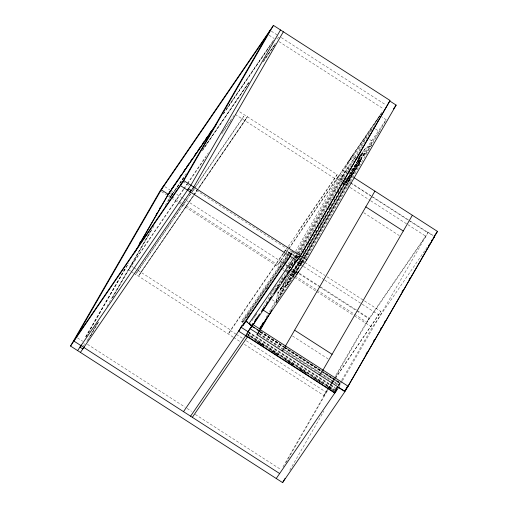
<?xml version="1.0" encoding="UTF-8"?>
<svg xmlns="http://www.w3.org/2000/svg" width="508" height="508" viewBox="0 0 508 508"><rect width="100%" height="100%" fill="white"/><g stroke="black" fill="none" stroke-linecap="round" stroke-linejoin="round"><path stroke-width="0.38" stroke-dasharray="2.54 1.91" d="M288.423 254.445L242.113 322.059L241.484 321.196L287.35 254.235M276.441 301.714L277.311 294.303L288.62 274.707M357.918 158.686L359.416 161.944L360.458 160.649L358.991 157.728L364.655 149.123L371.659 144.774L364.109 155.664L359.2 156.756M295.231 257.505L297.009 255.054A3.797 2.305 34.4 0 1 297.402 255.499L297.904 256.121A1.016 0.616 34.4 0 0 298.482 256.559M358.305 162.35L359.715 160.357L360.026 161.493L359.2 163.982L360.267 162.655L360.49 160.744L295.688 272.967M290.278 253.155L288.69 252.286L289.312 253.143L291.205 254.057L290.316 255.359M358.051 158.318L358.546 157.213M359.366 156.07L359.575 155.581M339.744 383.718L339.306 384.365L340.316 382.803L323.044 371.665M340.296 382.816L338.118 385.985M298.92 256.654L298.787 256.051L296.558 259.302M85.534 336.855L124.803 268.846M85.916 336.848L127.953 264.027M86.157 336.702L128.594 263.201M86.779 341.427L97.485 322.878M107.004 306.387L150.235 231.515M165.303 205.41L170.066 197.167L186.887 172.606M87.948 340.043L98.666 321.475M112.141 298.139L152.197 228.752M168.053 201.301L172.428 193.719L170.726 192.627M90.57 335.775L99.301 320.662M112.782 297.307L154.032 225.863M169.501 199.072L173.463 192.202L170.637 190.386M136.995 272.161L135.719 274.384L242.202 118.91L244.507 114.916M242.113 322.059L242.818 322.51L287.795 256.851M287.731 256.832L243.072 322.066L241.484 321.196M284.798 251.193L285.471 250.025L297.485 257.759M284.385 254.921L277.901 264.928L379.914 115.995M293.484 252.33L292.202 251.504L292.424 251.949L290.373 255.499M288.277 246.475L334.81 178.543L337.115 174.549L237.439 110.369M290.709 255.765L292.519 252.622A0.838 0.514 34.4 0 1 293.294 252.533M343.478 178.429L338.83 175.431L336.81 178.924L342.792 182.778M263.481 306.915L273.368 289.789M286.023 267.868L292.348 256.908M292.741 256.223L295.116 252.114M295.51 251.428L342.576 169.92L381.508 113.074M247.472 336.836L249.777 332.842L247.987 335.458M271.526 295.7L273.831 291.706M274.599 290.373L282.905 275.99M293.58 257.505L295.65 253.911M295.948 253.39L352.584 155.308L355.759 157.359M281.794 279.768L291.675 262.642M294.443 257.848L340.309 178.41L353.905 158.559L360.267 162.655L304.514 259.22M287.058 272.18L294.056 260.071M294.45 259.385L297.205 254.61M297.599 253.924L345.973 170.136L349.155 172.187M289.325 268.872L295.135 258.807M295.535 258.127L297.898 254.032M298.291 253.346L348.24 166.834L350.152 168.059M294.221 261.938L294.989 260.604M296.177 258.547L298.552 254.438M298.945 253.759L366.185 137.293M297.18 258.667L298.755 255.93M299.155 255.245L372.193 128.734M379.768 115.614L372.98 127.368L374.891 128.594M294.049 274.123L284.836 287.572L280.479 289.331L289.325 274.009M283.026 285.61L281.743 287.826L283.147 292.532L287.496 286.188M266.281 317.176L267.862 314.433M269.443 311.696L292.386 271.964M292.779 271.285L300.685 257.581M303.06 253.473L305.829 248.679M307.81 245.25L311.366 239.09M312.947 236.347L316.509 230.181M318.091 227.444L321.647 221.278M323.228 218.535L325.996 213.741M328.371 209.633L332.327 202.781M333.908 200.044L336.283 195.936M337.864 193.192L341.42 187.027M343.402 183.604L346.564 178.124M271.272 310.083L293.414 271.723M293.808 271.037L302.114 256.654M302.514 255.969L346.412 179.934L349.809 174.974L353.111 177.101M292.233 272.161L299.168 262.039L302.476 256.305M302.876 255.619L361.493 154.089L361.74 158.782L303.943 258.889M292.271 272.459L301.657 258.242M364.655 149.123L302.787 256.286L308.153 254.775L302.425 251.092M275.857 303.066L349.809 174.974M292.932 273.736L276.352 302.457L271.901 299.587M293.205 273.279L358.94 159.404L356.4 157.766M286.156 285.648L286.671 284.759M345.967 182.048L347.275 179.876M293.681 274.517L286.099 285.585L287.757 284.55L346.672 182.505L360.039 161.55M342.646 182.436L344.475 184.468L351.288 174.511L358.953 161.233L355.771 159.188M294.577 274.282L293.421 276.276L289.604 273.818M294.957 273.615L303.962 258.02M304.356 257.34L352.336 174.238L349.79 172.599M300.647 264.249L303.416 259.455M303.809 258.769L360.458 160.649M294.488 273.482L303.549 259.575M304.121 259.906L295.212 273.666M304.33 261.391L303.543 262.763L298.177 264.274L296.285 267.03L297.358 270.3L296.602 271.405M305.911 258.661L386.131 119.71L381.679 116.84M244.335 344.322L323.755 395.459L327.565 389.35M282.988 466.827L327.806 389.198M328.2 388.512L330.981 383.705M331.375 383.019L365.881 323.253L428.187 232.289L433.273 235.566M285.991 462.553L328.822 388.36M329.222 387.674L332.391 382.175M332.791 381.489L334.772 378.054M335.172 377.368L369.278 318.294L357.956 311.004M335.407 378.447L380.905 311.474L325.514 275.812M289.75 470.237L323.856 411.156M338.531 385.743L341.306 380.93M341.706 380.244L372.243 327.349L426.93 247.51M338.95 386.848L342.119 381.356M342.519 380.67L428.187 232.289M354.406 168.631L356.032 165.932M283.14 348.869L338.893 384.899L339.357 384.334L338.976 384.854M353.206 170.574L354.838 167.869M355.6 166.688L357.6 163.386M353.651 169.793L351.015 174.104M356.445 165.316L358.242 162.369M352.527 171.602L350.018 175.685M349.098 177.14L350.495 174.86M339.865 383.527L321.266 371.545M357.765 163.195L360.242 159.448L359.093 157.086M349.58 176.301L347.472 179.673M348.736 177.622L346.354 181.381L346.672 182.505L345.402 182.874L344.646 183.979L341.827 184.226M351.288 174.511L364.776 153.321L363.855 155.854M226.562 108.731L273.545 40.138M223.393 113.792L273.882 40.081M223.361 114.027L269.45 46.742M203.886 147.784L249.079 81.807M264.738 58.947L275.476 43.269M183.591 177.825L170.828 196.494L169.126 195.402M202.387 150.393L249.009 82.347M263.303 61.474L275.761 43.263M171.158 196.196L176.975 187.706M177.425 187.052L183.686 177.908M202.476 150.47L249.009 82.531M263.328 61.633L274.961 44.647M183.299 189.408L130.95 265.836L133.521 267.494M183.75 188.754L186.881 184.182M187.325 183.528L208.356 152.825M222.675 131.921L233.858 115.595M183.68 189.484L128.645 269.831L130.575 271.069M184.125 188.83L187.261 184.258M187.706 183.604L205.607 157.474M221.71 133.953L231.108 120.237M171.768 221.31L137.319 271.609L138.024 270.389L230.626 330.016L228.321 334.01L284.251 252.355M173.558 218.694L186.982 199.098M188.773 196.488L190.557 193.872M192.348 191.262L195.034 187.344M195.485 186.69L243.802 116.142M140.144 273.431L193.389 195.694M193.834 195.04L196.964 190.468M197.415 189.814L246.628 117.958M193.58 195.853L138.544 276.2L140.849 272.212L247.333 116.738L245.027 120.733L197.606 189.973M194.024 195.199L197.155 190.627M283.229 253.295L230.34 330.517L235.68 333.953M283.674 252.641L285.471 250.025M298.234 231.305L337.115 174.549M284.696 251.701L287.826 247.129M347.815 162.23L383.121 110.687M286.169 252.317L288.398 249.06M288.842 248.406L338.83 175.431M372.135 128.607L345.796 167.062L350.247 169.932M287.795 253.587L288.69 252.286M242.367 321.615L288.36 254.425M288.677 254L289.693 252.476M288.55 254.222L289.439 252.921M342.132 176.79L344.399 173.482M289.382 254.457L290.405 252.933M246.78 317.817L248.114 315.868M248.558 315.214L250.342 312.617M266.37 289.211L268.154 286.607M284.182 263.207L287.744 258.007M289.973 254.756L292.202 251.504M290.062 255.435L292.424 251.949M290.443 255.137L291.338 253.835M290.741 255.226L292.519 252.622M361.493 154.089L357.88 159.023M359.81 157.004L361.702 154.248L367.062 152.737M348.939 174.015L386.131 119.71M361.74 158.782L358.788 162.884L359.099 164.02M345.821 182.029L345.504 182.486L342.805 181.381M294.405 257.277L296.183 254.679L293.484 252.635M360.128 161.373L360.883 160.274M255.048 316.02L256.832 313.417M295.123 257.505L296.907 254.908M252.038 320.573L253.371 318.618M253.816 317.97L256.934 313.417M270.294 293.916L274.301 288.061M274.745 287.414L276.53 284.817M289.439 265.957L292.113 262.058M345.402 177.571L346.862 180.492L345.764 182.245L346.672 182.505L360.267 162.655L359.943 161.538M348.494 180.886L350.761 177.578M290.9 265.525L293.167 262.223M277.146 286.652L281.394 280.454M281.832 279.813L282.715 278.53M288.849 269.57L294.551 261.245M296.266 258.743L298.387 255.645M298.812 255.022L301.79 250.679M278.301 285.953L280.086 283.356M278.46 285.998L280.238 283.394M301.65 257.943L300.895 259.042L301.968 262.319L301.212 263.417L301.352 264.7L300.26 264.909L299.752 265.798L296.621 265.76L295.339 267.976L296.742 272.688L292.291 269.818M280.479 289.331L291.795 272.802M277.311 294.303L291.833 273.101M294.119 273.875L300.831 264.084L301.352 264.7L297.536 262.242M297.263 269.627L299.529 266.319M277.146 292.011L280.962 294.475L280.314 289.09L282.207 286.334L285.731 286.023L286.487 284.918L287.757 284.55L294.773 274.307M277.203 301.219L283.039 292.697M287.941 285.534L294.183 276.428M328.016 388.696L331.597 383.464M332.048 382.81L334.734 378.879M335.185 378.225L380.905 311.474M323.755 395.459L327.787 389.572M328.238 388.918L331.375 384.334M331.826 383.68L334.962 379.101M340.22 382.924L284.41 346.983M337.757 386.563L339.255 384.473M338.944 384.899L339.198 384.499L338.887 384.962L283.064 348.996M359.461 156.559L360.274 155.505L364.884 154.661L372.548 141.389L367.455 138.113M360.121 154.222L364.776 153.321M299.777 261.499L303.543 262.763L299.085 259.893M271.342 31.191L277.12 34.912M281.286 37.592L386.029 105.035M277.692 36.9L279.387 37.992M276.752 38.246L277.882 38.976M269.037 35.179L274.174 38.494M278.981 41.586L383.724 109.029M375.526 129.007L379.343 131.464L352.158 171.158L350.882 170.339M352.59 157.137L355.136 158.775M350.787 168.472L354.603 170.929M342.576 169.92L347.028 172.784M346.412 179.934L370.846 195.669M372.821 196.939L408.311 219.793M410.293 221.069L432.746 235.528M344.145 178.854L350.126 182.709M350.793 183.134L370.732 195.98M371.399 196.406L427.895 232.785M340.309 178.41L346.672 182.505M343.459 183.204L349.44 187.058M350.101 187.484L370.046 200.323M370.713 200.755L407.27 224.295M407.93 224.72L425.882 236.277L366.973 322.282L354.343 314.154M235.134 114.357L334.81 178.543M333.515 188.335L336.696 190.379M337.331 190.792L339.877 192.43M363.728 212.687L399.225 235.541M182.728 181.616L189.154 185.757M192.621 187.992L292.297 252.171M298.152 258.191L304.159 262.058M304.825 262.49L324.847 275.38M283.451 253.517L286.791 255.67M297.466 262.541L302.806 265.982M303.473 266.414L324.161 279.73M324.828 280.162L361.537 303.797M362.204 304.228L378.885 314.973M164.852 186.658L169.996 189.973M176.797 194.348L182.804 198.222M183.451 198.634L185.471 199.936M186.119 200.355L285.356 264.255M286.023 264.681L288.69 266.402M289.357 266.827L292.017 268.541M292.684 268.973L298.679 272.834M299.345 273.26L319.989 286.556M320.656 286.982L357.289 310.572M279.921 261.436L283.242 263.576M285.902 265.29L287.23 266.148M287.896 266.573L289.89 267.856M292.551 269.57L296.539 272.136M299.193 273.85L318.472 286.264M319.138 286.69L356.362 310.661M357.022 311.087L368.992 318.789M292.506 270.923L295.053 272.561M170.263 193.719L171.958 194.812M171.825 196.628L178.499 200.92M179.165 201.352L181.832 203.073M182.499 203.498L281.229 267.068M281.889 267.5L284.55 269.208M285.217 269.64L287.871 271.348M288.538 271.78L294.519 275.628M295.186 276.06L316.459 289.757M317.119 290.182L353.682 313.722M161.455 191.624L166.592 194.932M168.37 196.075L170.066 197.167M171.399 198.025L180.721 204.026M181.388 204.457L279.959 267.932M282.626 269.646L283.959 270.504M284.626 270.929L286.62 272.218M289.287 273.933L293.948 276.936M294.615 277.362L315.925 291.09M316.592 291.516L353.892 315.531M354.559 315.963L372.243 327.349M283.635 281.896L287.757 284.55M292.532 335.998L328.028 358.858M260.591 331.451L283.845 346.424M284.505 346.856L320.383 369.957M260.49 331.584L283.743 346.558M260.356 331.813L283.61 346.786M284.277 347.218L320.815 370.745M321.481 371.177L340.087 383.153M260.172 332.08L283.426 347.053M284.093 347.485L320.631 371.011M321.297 371.443L339.903 383.419M260.147 332.181L283.401 347.155M284.061 347.586L320.605 371.113M259.226 333.47L282.48 348.444M259.15 333.591L282.404 348.564M258.724 334.232L281.978 349.206M282.645 349.637L287.293 352.628M287.96 353.06L319.183 373.164M319.849 373.59L338.449 385.572M248.075 331.534L335.172 387.528M248.615 332.188L334.982 387.801M248.387 332.632L334.797 388.271M247.047 333.369L334.747 389.839M246.92 333.591L334.62 390.061M247.942 334.829L334.308 390.442M246.482 334.194L334.181 390.665M248.349 335.699L249.676 336.556M254.991 339.979L264.293 345.967M268.942 348.964L279.578 355.81M283.559 358.375L294.189 365.22M297.51 367.36L308.146 374.205M312.128 376.771L322.758 383.616M326.079 385.756L333.388 390.462M256.864 341.37L264.173 346.075M271.482 350.78L278.124 355.06M285.433 359.766L294.069 365.328M300.05 369.176L306.692 373.456M314.001 378.162L322.637 383.724M328.619 387.572L333.267 390.569M257.524 341.909L264.166 346.189M271.475 350.895L278.117 355.175M288.087 361.588L292.735 364.585M300.044 369.291L306.686 373.57M328.613 387.687L333.261 390.684M259.391 343.3L262.052 345.015M287.96 361.696L292.614 364.693M134.163 267.906L136.093 269.145M236.347 334.385L242.354 338.252M246.355 340.83L325.774 391.966M131.216 271.482L133.147 272.726M133.788 273.139L232.994 337.02M233.661 337.452L240.335 341.744M77.527 337.915L82.664 341.23M87.465 344.316L185.147 407.213M187.071 408.457L191.491 411.302M195.25 414.407L280.994 469.621M83.737 343.592L84.868 344.316M82.696 345.103L83.826 345.834M299.168 262.039L301.073 263.868M360.242 159.448L359.315 161.976M359.715 160.357L358.788 162.884M296.183 254.679A3.391 2.064 34.4 0 1 297.116 255.581L297.631 256.216A1.429 0.87 34.4 0 0 298.444 256.832"/><path stroke-width="0.76" d="M251.936 325.196L251.504 325.552A1.016 0.616 34.4 0 1 251.073 325.361M433.203 238.347L434.55 236.385L344.913 391.636L282.607 482.6L70.536 346.043L160.166 190.792L273.45 25.4L390.093 100.508L300.457 255.759L297.059 260.718L180.423 185.611L270.053 30.359M163.57 185.833L73.933 341.084L279.648 473.539M139.478 243.434L140.665 241.37M156.134 214.579L156.928 213.208M159.703 208.401L160.496 207.023M81.153 345.091L79.966 347.148L82.791 348.971L83.985 346.907M139.052 244.805L168.802 193.275M134.544 252.895L170.637 190.386M70.536 346.043L183.82 180.651L273.45 25.4M187.49 190.163L188.449 188.5M280.524 29.953L190.887 185.204L77.603 350.596M190.316 191.986L191.275 190.322M283.35 31.775L193.713 187.02L80.429 352.419M241.833 325.85L238.633 331.146L334.778 393.052L336.791 389.56L335.464 388.703M240.424 328.536L242.341 325.209M242.792 325.082L243.141 325.31L245.32 321.539A0.838 0.514 34.4 0 1 246.285 321.551L248.984 323.59A3.391 2.064 34.4 0 1 249.917 324.498L250.431 325.133A1.429 0.87 34.4 0 0 251.555 325.857A1.01 0.616 34.4 0 0 252.038 325.863L252.254 325.152M245.707 335.699L248.139 331.483M251.492 326.644L251.943 325.901L247.948 331.756M253.194 324.726L300.399 255.81L389.776 101.003L396.138 105.099L306.762 259.906L259.556 328.822L253.194 324.726L257.55 317.189M267.729 302.279L263.201 310.115L269.564 314.211L271.831 310.293M295.669 261.277L290.392 270.421L296.755 274.517L298.641 271.253M259.556 328.822L261.144 326.079M261.931 324.714L263.119 322.656M353.771 177.527L437.464 231.413L348.088 386.22L344.691 391.185L257.029 334.74L266.916 317.614M257.029 334.74L260.433 329.781L270.713 311.969M374.904 191.135L285.528 345.935L282.124 350.901M412.369 215.259L322.993 370.065L319.596 375.025M336.499 388.379L334.067 392.595L334.258 392.322L245.891 335.42L190.576 416.185M282.607 482.6L284.988 478.479M344.691 391.185L347.459 386.391M366.046 354.197L367.233 352.139M373.558 341.179L374.352 339.808M380.676 328.854L381.47 327.482M384.239 322.688L385.026 321.316M402.031 291.859L402.825 290.493M409.15 279.533L409.943 278.162M428.53 245.967L429.717 243.91M248.069 331.648L250.495 328.105M336.436 388.55L337.757 386.563M250.59 327.908L251.416 326.771L250.546 328.041M267.748 34.354L161.265 189.827L168.332 194.374L213.97 127.743M171.533 189.078L175.108 183.852M176.003 182.543L177.794 179.934M179.14 177.971L181.375 174.708M183.61 171.437L185.401 168.827M186.741 166.865L188.982 163.601M190.322 161.639L192.557 158.375M194.799 155.111L196.59 152.495M197.929 150.539L200.165 147.269M202.406 144.005L204.191 141.389M205.537 139.433L207.772 136.163M209.112 134.207L211.353 130.937M167.996 194.672L212.979 128.975M214.865 126.441L216.656 123.825M76.238 337.09L182.728 181.616M190.125 191.827L191.021 190.519M183.502 411.639L289.992 256.165M243.141 325.31L290.347 256.394M393.529 108.909L396.138 105.099M248.984 323.59L293.51 258.578M252.063 324.968L252.959 323.666M254.603 321.297L255.499 319.989M255.626 319.767L256.521 318.465M257.721 316.744L259.639 313.919M261.283 311.544L263.646 308.064M268.853 300.495L269.748 299.187M269.881 298.964L270.77 297.663M275.533 290.741L277.895 287.261M283.102 279.686L283.997 278.378M284.131 278.162L285.02 276.86M286.671 274.479L289.027 271.005M294.24 263.436L295.129 262.128M295.262 261.906L296.151 260.604M252.165 324.923L253.054 323.621M255.727 319.716L257.067 317.767M262.407 309.969L264.192 307.365M266.859 303.466L268.199 301.517M269.977 298.914L271.761 296.316M273.539 293.713L275.323 291.116M276.657 289.16L278.441 286.563M281.108 282.664L282.448 280.708M284.226 278.111L286.01 275.507M287.788 272.91L289.573 270.307M292.246 266.408L293.135 265.106M295.358 261.855L296.253 260.56M192.341 417.328L247.472 336.836M434.067 236.379L437.464 231.413M431.413 240.963L432.308 239.655M336.315 388.658L337.699 386.594M335.001 392.176L336.791 389.56M276.244 478.504L338.55 387.534L344.913 391.636M251.854 326.022L259.823 331.159M365.811 206.877L403.276 231.007M183.82 180.651L300.457 255.759M300.399 255.81L306.762 259.906M188.525 188.646L191.357 190.468M294.615 330.194L332.086 354.317M260.433 329.781L348.088 386.22M246.285 321.246L247.567 322.072M249.809 323.818L250.99 324.58M252.381 326.682L254.381 327.965M257.035 329.679L258.362 330.53M250.088 328.67L258.058 333.807M240.938 327.152L248.514 332.029M249.72 323.888L249.803 323.971A3.797 2.305 34.4 0 1 250.196 324.415L250.704 325.037"/></g></svg>
